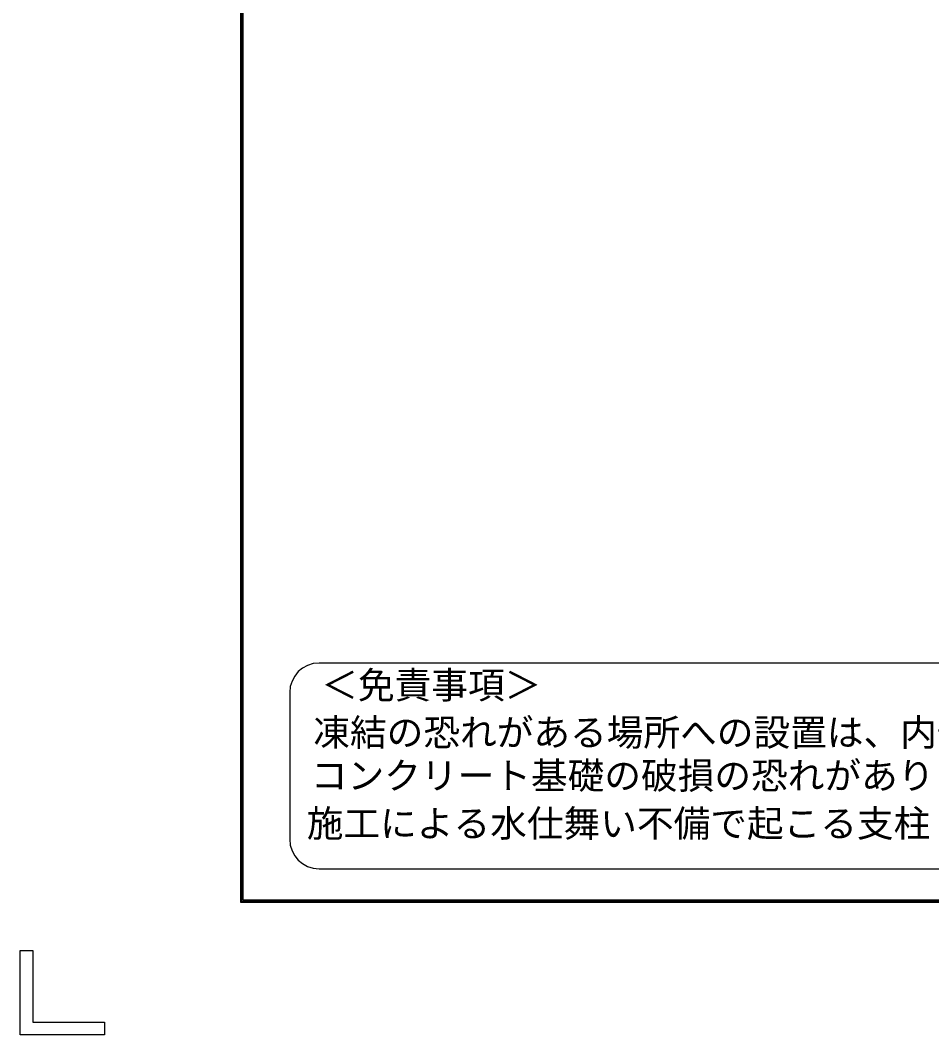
# Model space of a CAD drawing. Units: millimetres, scale not verified. Extents: x -4425 to 4425, y -3150 to 3150.
# Drawn here: x -4425 to -2874, y -3150 to -1423 of the extents above; entities that cross this region are included whole.
import ezdxf
from ezdxf.enums import TextEntityAlignment as Align

# ---------------------------------------------------------------- set-up
doc = ezdxf.new("R2010")
doc.units = ezdxf.units.MM
doc.header["$LTSCALE"] = 20
doc.layers.add('0-0_WAKU', color=7, linetype='Continuous', lineweight=25)
doc.layers.add('1-6_D-TTL-TXT', color=2, linetype='Continuous', lineweight=25)
doc.styles.add('ＭＳ ゴシック', font='')
doc.styles.get('ＭＳ ゴシック').set_extended_font_data('MS Gothic')

msp = doc.modelspace()

# ---------------------------------------------------------------- linework, layer by layer
at = {"layer": '0-0_WAKU'}
for p, q in [((-4047.75, -2923), (-4047.75, 2923)), ((-4403.26, -3006.75), (-4403.26, -3128.51)), ((-4281.5, -3150), (-4424.75, -3150))]:
    msp.add_line(p, q, dxfattribs=at)
msp.add_lwpolyline([(-4049.75, 2925), (4200.25, 2925), (4200.25, -2925), (-4049.75, -2925)], close=True, dxfattribs=at)
for points in [[(4198.25, 2923), (4198.25, -2923), (-4047.75, -2923)], [(4196.25, 2921), (4196.25, -2921), (-4045.75, -2921)], [(-4045.75, -2921), (-4045.75, 2921), (4196.25, 2921)], [(-4424.75, -3150), (-4424.75, -3006.75), (-4403.26, -3006.75)], [(-4403.26, -3128.51), (-4281.5, -3128.51), (-4281.5, -3150)]]:
    msp.add_lwpolyline(points, dxfattribs=at)
at = {"layer": '1-6_D-TTL-TXT'}
for p, q in [((-1470.87, -2517.38), (-3916.42, -2517.38)), ((-3966.42, -2567.38), (-3966.42, -2817.38)), ((-3916.42, -2867.38), (-1470.87, -2867.38))]:
    msp.add_line(p, q, dxfattribs=at)
for centre, start, end in [((-3916.42, -2567.38), 90, 180), ((-3916.42, -2817.38), 180, 270)]:
    msp.add_arc(centre, 50, start, end, dxfattribs=at)

# ---------------------------------------------------------------- texts
at = {"layer": '1-6_D-TTL-TXT', "color": 7, "style": 'ＭＳ ゴシック'}
for s, p in [('＜免責事項＞ \u3000\u3000', (-3912.71, -2591.56)), ('凍結の恐れがある場所への設置は、内部に溜まった雨水等の凍結融解により支柱の破損や', (-3926.24, -2672.06)), ('コンクリート基礎の破損の恐れがありますので施工時、水仕舞いを行ってください。', (-3930.35, -2745.48)), ('施工による水仕舞い不備で起こる支柱・基礎の破損について当社は責任を負いかねます。 ', (-3937.34, -2826.98))]:
    msp.add_text(s, height=45.75, dxfattribs=at).set_placement(p, align=Align.BOTTOM_LEFT)

doc.saveas('drawing.dxf')
